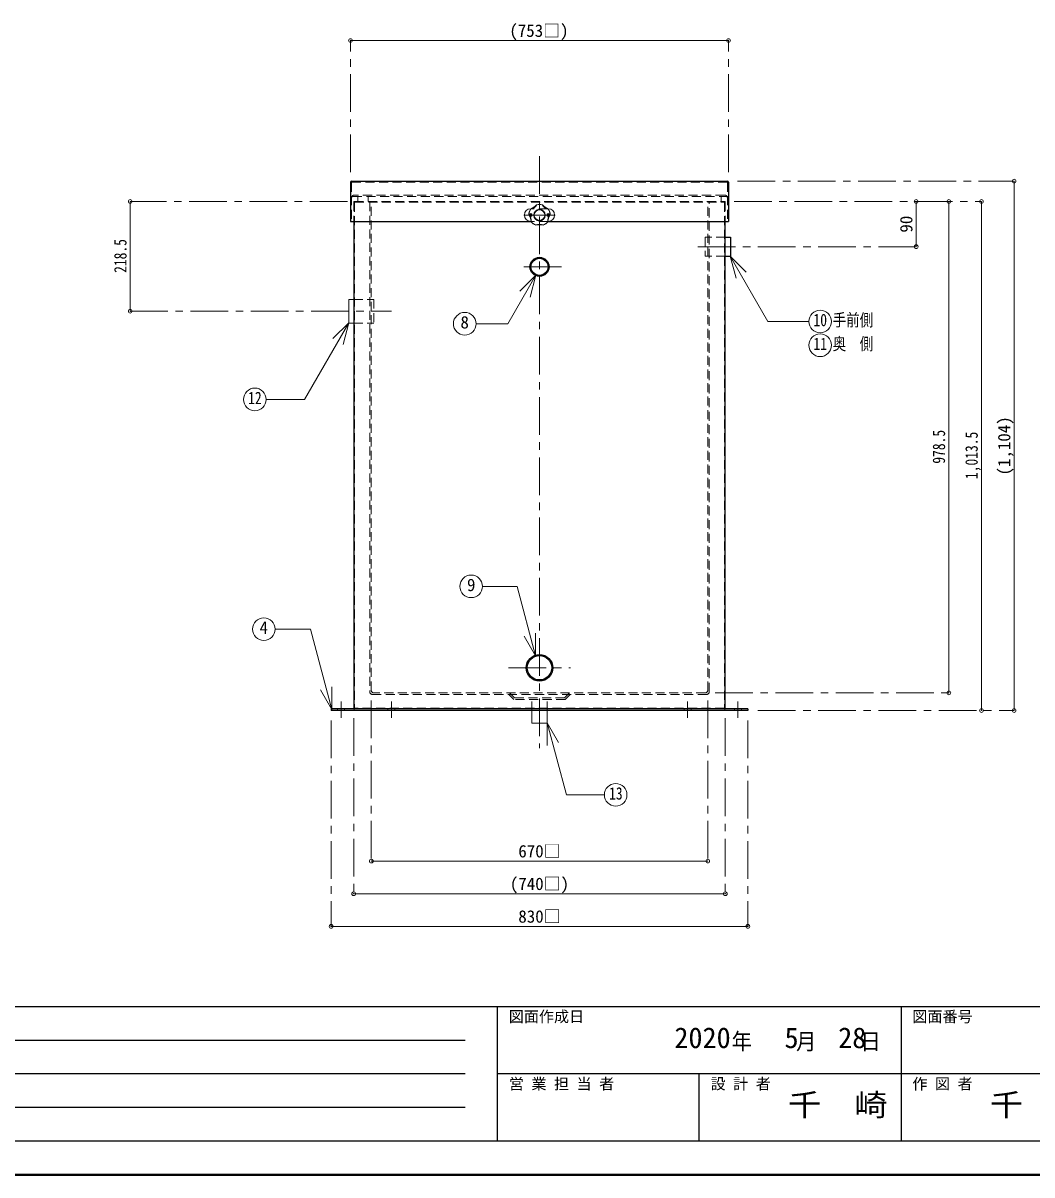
# Model space of a CAD drawing. Units: millimetres at full size, sheet at 1:15. Extents: x -3184 to 2891, y -2037 to 2178.
# Drawn here: x -1175 to 834, y -2037 to 257 of the extents above; entities that cross this region are included whole.
import ezdxf
from ezdxf.enums import TextEntityAlignment as Align

# ---------------------------------------------------------------- set-up
doc = ezdxf.new("R2010")
doc.units = ezdxf.units.MM
doc.header["$LTSCALE"] = 15
doc.header["$PDMODE"] = 32
doc.header["$PDSIZE"] = 7.5
doc.linetypes.add('CHAIN1', pattern=[8, 5, -1, 1, -1])
doc.linetypes.add('DASHED1', pattern=[1.8, 1.2, -0.6])
doc.layers.add('0-0', color=7, linetype='Continuous', lineweight=18)
doc.styles.add('ＭＳ ゴシック', font='')
doc.styles.get('ＭＳ ゴシック').set_extended_font_data('MS Gothic')

msp = doc.modelspace()

# ---------------------------------------------------------------- linework, layer by layer
at = {"layer": '0-0', "color": 4, "lineweight": 9}
for p, q in [((-523.2, 221.87), (229.8, 221.87)), ((798.3, -58.13), (798.3, -1112.13)), ((-961.7, -98.63), (-961.7, -317.13)), ((603.3, -98.63), (603.3, -188.63)), ((668.3, -98.63), (668.3, -1077.13)), ((733.3, -1112.13), (733.3, -98.63)), ((-481.7, -1412.13), (188.3, -1412.13)), ((223.3, -1477.13), (-516.7, -1477.13)), ((-561.7, -1542.13), (268.3, -1542.13))]:
    msp.add_line(p, q, dxfattribs=at)
at = {"layer": '0-0', "color": 4, "linetype": 'CHAIN1', "lineweight": 9}
for p, q in [((-523.2, -40.13), (-523.2, 221.87)), ((229.8, -40.13), (229.8, 221.87)), ((-146.7, -8.13), (-146.7, -1187.13)), ((247.8, -58.13), (798.3, -58.13)), ((-529.35, -98.63), (-961.7, -98.63)), ((240.8, -98.63), (733.3, -98.63)), ((-178.2, -125.63), (-115.2, -125.63)), ((603.3, -188.63), (158.3, -188.63)), ((-102.7, -228.63), (-190.7, -228.63)), ((-961.7, -317.13), (-441.7, -317.13)), ((-208.2, -1027.13), (-85.2, -1027.13)), ((203.3, -1077.13), (668.3, -1077.13)), ((-541.7, -1094.13), (-541.7, -1127.13)), ((-481.7, -1092.13), (-481.7, -1412.13)), ((-441.7, -1094.13), (-441.7, -1127.13)), ((148.3, -1094.13), (148.3, -1127.13)), ((188.3, -1092.13), (188.3, -1412.13)), ((248.3, -1094.13), (248.3, -1127.13)), ((288.3, -1112.13), (798.3, -1112.13)), ((-561.7, -1132.13), (-561.7, -1542.13)), ((-516.7, -1127.63), (-516.7, -1477.13)), ((223.3, -1127.63), (223.3, -1477.13)), ((268.3, -1132.13), (268.3, -1542.13))]:
    msp.add_line(p, q, dxfattribs=at)
at = {"layer": '0-0', "color": 5, "lineweight": 25}
for p, q in [((-523.2, -60.13), (-523.2, -138.13)), ((-521.2, -58.13), (227.8, -58.13)), ((229.8, -60.13), (229.8, -138.13)), ((-523.2, -138.13), (-163.59, -138.13)), ((-516.7, -138.13), (-516.7, -1107.63)), ((-129.81, -138.13), (229.8, -138.13)), ((223.3, -1107.63), (223.3, -138.13)), ((223.3, -207.63), (233.3, -207.63)), ((-561.7, -1109.13), (-561.7, -1112.13)), ((268.3, -1109.13), (-561.7, -1109.13)), ((268.3, -1112.13), (-561.7, -1112.13)), ((268.3, -1109.13), (268.3, -1112.13))]:
    msp.add_line(p, q, dxfattribs=at)
at = {"layer": '0-0', "linetype": 'DASHED1'}
for p, q in [((-521.2, -61.13), (-521.2, -138.13)), ((-520.2, -60.13), (226.8, -60.13)), ((227.8, -61.13), (227.8, -138.13)), ((-518.2, -88.63), (224.8, -88.63)), ((221.8, -85.63), (-515.2, -85.63)), ((-508.2, -98.63), (-508.2, -88.63)), ((214.8, -98.63), (214.8, -88.63)), ((-516.7, -100.13), (-516.7, -138.13)), ((-515.2, -98.63), (221.8, -98.63)), ((-515.2, -100.88), (-515.2, -1106.88)), ((-514.45, -100.13), (221.05, -100.13)), ((-484.7, -100.13), (-484.7, -1075.13)), ((-481.7, -1072.13), (-481.7, -98.63)), ((188.3, -1072.13), (188.3, -98.63)), ((191.3, -1075.13), (191.3, -100.13)), ((221.8, -100.88), (221.8, -1106.88)), ((223.3, -100.13), (223.3, -138.13)), ((-129.81, -138.13), (-163.59, -138.13)), ((223.3, -207.63), (183.3, -207.63)), ((183.3, -1077.13), (-476.7, -1077.13)), ((186.3, -1080.13), (-479.7, -1080.13)), ((221.05, -1107.63), (-514.45, -1107.63)), ((-496.7, -1107.63), (-496.7, -1109.13)), ((-448.7, -1109.13), (-448.7, -1112.13)), ((-434.7, -1109.13), (-434.7, -1112.13)), ((141.3, -1109.13), (141.3, -1112.13)), ((155.3, -1109.13), (155.3, -1112.13)), ((203.3, -1107.63), (203.3, -1109.13))]:
    msp.add_line(p, q, dxfattribs=at)
at = {"layer": '0-0', "color": 4, "linetype": 'DASHED1', "lineweight": 9}
for p, q in [((-488.2, -98.63), (-488.2, -88.63)), ((-130.27, -113.13), (-163.14, -113.13)), ((-166.7, -123.88), (-164.2, -122.63)), ((-166.7, -123.88), (-166.7, -127.38)), ((-164.2, -128.63), (-166.7, -127.38)), ((-164.2, -122.63), (-161.7, -123.88)), ((-161.7, -127.38), (-164.2, -128.63)), ((-161.7, -123.88), (-161.7, -127.38)), ((-129.2, -122.63), (-131.7, -123.88)), ((-131.7, -123.88), (-131.7, -127.38)), ((-131.7, -127.38), (-129.2, -128.63)), ((-126.7, -123.88), (-129.2, -122.63)), ((-129.2, -128.63), (-126.7, -127.38)), ((-126.7, -123.88), (-126.7, -127.38)), ((-516.7, -293.63), (-476.7, -293.63)), ((-476.7, -293.63), (-476.7, -340.63)), ((-516.7, -340.63), (-476.7, -340.63)), ((-206.7, -1077.13), (-196.7, -1087.13)), ((-86.7, -1077.13), (-96.7, -1087.13)), ((-207.94, -1080.13), (-197.94, -1090.13)), ((-96.7, -1087.13), (-196.7, -1087.13)), ((-162.2, -1112.13), (-162.2, -1087.13)), ((-131.2, -1112.13), (-131.2, -1087.13)), ((-548.7, -1109.13), (-548.7, -1112.13)), ((-534.7, -1109.13), (-534.7, -1112.13)), ((241.3, -1109.13), (241.3, -1112.13)), ((255.3, -1109.13), (255.3, -1112.13))]:
    msp.add_line(p, q, dxfattribs=at)
at = {"layer": '0-0'}
for p, q in [((-164.2, -113.13), (-163.14, -113.13)), ((-130.27, -113.13), (-129.2, -113.13)), ((233.23, -207.55), (265.05, -239.37)), ((233.23, -207.55), (244.88, -251.02)), ((233.23, -207.55), (308.19, -337.38)), ((-153.77, -245.34), (-209.55, -341.96)), ((-153.77, -245.34), (-185.59, -277.16)), ((-153.77, -245.34), (-165.41, -288.8)), ((-526.7, -293.63), (-526.7, -340.63)), ((-526.7, -293.63), (-516.7, -293.63)), ((-526.28, -339.9), (-614.48, -492.67)), ((-526.28, -339.9), (-558.1, -371.72)), ((-526.28, -339.9), (-537.93, -383.37)), ((-526.7, -340.63), (-516.7, -340.63)), ((-273.14, -341.96), (-209.55, -341.96)), ((389.52, -337.38), (308.19, -337.38)), ((-614.48, -492.67), (-691.24, -492.67)), ((-191.43, -864.99), (-260.14, -864.99)), ((-154.42, -1003.11), (-191.43, -864.99)), ((-602.89, -950.07), (-673.26, -950.07)), ((-560.01, -1110.12), (-602.89, -950.07)), ((-154.42, -1003.11), (-154.42, -958.11)), ((-154.42, -1003.11), (-176.92, -964.14)), ((-560.01, -1110.12), (-582.51, -1071.15)), ((-560.01, -1110.12), (-560.01, -1065.12)), ((-162.2, -1112.13), (-162.2, -1137.13)), ((-131.2, -1112.13), (-131.2, -1137.13)), ((-131.2, -1137.13), (-162.2, -1137.13)), ((-131.31, -1136.95), (-108.81, -1175.92)), ((-131.31, -1136.95), (-131.31, -1181.95))]:
    msp.add_line(p, q, dxfattribs=at)
at = {"layer": '0-0', "color": 6, "lineweight": 25}
for p, q in [((-3116.7, -1701.77), (2823.3, -1701.77)), ((-230.27, -1969.63), (-230.27, -1701.77)), ((573.3, -1701.77), (573.3, -1969.63)), ((-1687.42, -1768.74), (-294.56, -1768.74)), ((-294.56, -1835.7), (-1687.42, -1835.7)), ((2823.3, -1835.7), (-230.27, -1835.7)), ((171.51, -1969.63), (171.51, -1835.7)), ((-294.56, -1902.67), (-1687.42, -1902.67)), ((2823.3, -1969.63), (-3116.7, -1969.63))]:
    msp.add_line(p, q, dxfattribs=at)
at = {"layer": '0-0', "color": 1, "lineweight": 40}
msp.add_line((2890.8, -2037.13), (-3184.2, -2037.13), dxfattribs=at)
at = {"layer": '0-0', "linetype": 'DASHED1'}
msp.add_lwpolyline([(223.3, -169.63), (183.3, -169.63), (183.3, -207.63)], dxfattribs=at)
at = {"layer": '0-0', "color": 5, "lineweight": 25}
msp.add_lwpolyline([(223.3, -169.63), (233.3, -169.63), (233.3, -207.63)], dxfattribs=at)
at = {"layer": '0-0', "color": 4, "linetype": 'DASHED1', "lineweight": 9}
msp.add_lwpolyline([(-85.46, -1080.13), (-95.46, -1090.13), (-197.94, -1090.13)], dxfattribs=at)
at = {"layer": '0-0'}
msp.add_lwpolyline([(-131.31, -1136.95), (-92.94, -1280.15), (-17.49, -1280.15)], dxfattribs=at)
at = {"layer": '0-0', "color": 4, "lineweight": 9}
msp.add_circle((-146.7, -125.63), 11.5, dxfattribs=at)
at = {"layer": '0-0', "color": 4, "linetype": 'DASHED1', "lineweight": 9}
for centre in [(-164.2, -125.63), (-129.2, -125.63)]:
    msp.add_circle(centre, 1.5, dxfattribs=at)
at = {"layer": '0-0'}
for centre, radius in [((-146.7, -125.63), 10.5), ((-295.64, -341.96), 22.5), ((412.02, -337.38), 22.5), ((412.02, -384.88), 22.5), ((-713.74, -492.67), 22.5), ((-282.64, -864.99), 22.5), ((-695.76, -950.07), 22.5), ((5.01, -1280.15), 22.5)]:
    msp.add_circle(centre, radius, dxfattribs=at)
at = {"layer": '0-0', "color": 5, "lineweight": 25}
for centre, radius in [((-146.7, -228.63), 19), ((-146.7, -228.63), 17), ((-146.7, -1027.13), 26.5), ((-146.7, -1027.13), 24.3)]:
    msp.add_circle(centre, radius, dxfattribs=at)
for centre, radius, start, end in [((-521.2, -60.13), 2, 90, 180), ((227.8, -60.13), 2, 0, 90), ((-515.2, -1107.63), 1.5, 180, 270), ((221.8, -1107.63), 1.5, 270, 0)]:
    msp.add_arc(centre, radius, start, end, dxfattribs=at)
at = {"layer": '0-0', "linetype": 'DASHED1'}
for centre, radius, start, end in [((-520.2, -61.13), 1, 90, 180), ((226.8, -61.13), 1, 0, 90), ((-515.2, -91.63), 6, 90, 180), ((-518.2, -91.63), 3, 90, 180), ((221.8, -91.63), 6, 0, 90), ((224.8, -91.63), 3, 0, 90), ((-515.2, -100.13), 1.5, 90, 180), ((-514.45, -100.88), 0.75, 90, 180), ((221.05, -100.88), 0.75, 0, 90), ((221.8, -100.13), 1.5, 0, 90), ((-479.7, -1075.13), 5, 180, 270), ((-476.7, -1072.13), 5, 180, 270), ((183.3, -1072.13), 5, 270, 0), ((186.3, -1075.13), 5, 270, 0), ((-514.45, -1106.88), 0.75, 180, 270), ((221.05, -1106.88), 0.75, 270, 0)]:
    msp.add_arc(centre, radius, start, end, dxfattribs=at)
at = {"layer": '0-0'}
for centre, radius, start, end in [((-164.2, -125.63), 12.5, 90, 270), ((-146.7, -125.63), 21.5, 146.5, 177.5), ((-146.7, -125.63), 21, 146.5, 177.5), ((-175.54, -85.93), 29.89, 291.41115, 320.58885), ((-168.45, -95.69), 18.83, 283.0119, 328.9881), ((-146.7, -125.63), 21.5, 74.5, 105.5), ((-146.7, -125.63), 21, 74.5, 105.5), ((-124.95, -95.69), 18.83, 211.0119, 256.9881), ((-117.86, -85.93), 29.89, 219.41115, 248.58885), ((-129.2, -125.63), 12.5, 270, 90), ((-146.7, -125.63), 21, 2.5, 33.5), ((-146.7, -125.63), 21.5, 2.5, 33.5), ((-193.37, -140.79), 29.89, 3.41115, 32.58885), ((-181.9, -137.07), 18.83, 355.0119, 40.9881), ((-111.51, -137.07), 18.83, 139.0119, 184.9881), ((-100.04, -140.79), 29.89, 147.41115, 176.58885), ((-146.7, -125.63), 21.5, 218.5, 249.5), ((-146.7, -125.63), 21, 218.5, 249.5), ((-146.7, -174.7), 29.89, 75.41115, 104.58885), ((-146.7, -162.64), 18.83, 67.0119, 112.9881), ((-146.7, -125.63), 21, 290.5, 321.5), ((-146.7, -125.63), 21.5, 290.5, 321.5)]:
    msp.add_arc(centre, radius, start, end, dxfattribs=at)
at = {"layer": '0-0', "color": 1}
for p in [(-523.2, 221.87), (229.8, 221.87), (798.3, -58.13), (-961.7, -98.63), (603.3, -98.63), (668.3, -98.63), (733.3, -98.63), (603.3, -188.63), (-961.7, -317.13), (668.3, -1077.13), (733.3, -1112.13), (798.3, -1112.13), (-481.7, -1412.13), (188.3, -1412.13), (-516.7, -1477.13), (223.3, -1477.13), (-561.7, -1542.13), (268.3, -1542.13)]:
    msp.add_point(p, dxfattribs=at)

# ---------------------------------------------------------------- texts
at = {"layer": '0-0', "style": 'ＭＳ ゴシック'}
for s, height, p in [('(753□)', 24.74, (-206.76, 221.87)), ('8', 24.74, (-304.08, -358.83)), ('9', 24.74, (-291.07, -881.86)), ('4', 24.74, (-704.2, -966.95)), ('670□', 24.74, (-188.89, -1412.13)), ('(740□)', 24.74, (-205.76, -1477.13)), ('830□', 24.74, (-188.89, -1542.13)), ('図面作成日', 21.99, (-207.77, -1739.27)), ('図面番号', 21.99, (595.8, -1739.27)), ('2020', 41.24, (121.8, -1796.86)), ('5', 41.24, (341.17, -1796.86)), ('28', 41.24, (448.05, -1796.86)), ('営 業 担 当 者', 21.99, (-207.77, -1873.2)), ('設 計 者', 21.99, (194.01, -1873.2)), ('作 図 者', 21.99, (595.8, -1873.2))]:
    msp.add_text(s, height=height, dxfattribs=at).set_placement(p, align=Align.BOTTOM_LEFT)
for s, p in [('90', (603.3, -160.51)), ('(1,104)', (798.3, -644.19))]:
    msp.add_text(s, height=24.74, rotation=90, dxfattribs=at).set_placement(p, align=Align.BOTTOM_LEFT)
at = {"layer": '0-0', "style": 'ＭＳ ゴシック', "width": 0.8}
for s, p in [('218.5', (-961.7, -240.69)), ('978.5', (668.3, -620.69)), ('1,013.5', (733.3, -651.32))]:
    msp.add_text(s, height=24.74, rotation=90, dxfattribs=at).set_placement(p, align=Align.BOTTOM_LEFT)
at = {"layer": '0-0', "style": 'ＭＳ ゴシック'}
for s, height, width, p in [('手前側', 24.74, 0.8, (437.02, -354.25)), ('10', 24.74, 0.8, (398.9, -354.25)), ('奥\u3000側', 24.74, 0.8, (437.02, -401.75)), ('11', 24.74, 0.8, (398.9, -401.75)), ('12', 24.74, 0.8, (-726.87, -509.55)), ('13', 24.74, 0.8, (-8.12, -1297.02)), ('千\u3000崎', 43.99, 1.1, (348.3, -1932.67)), ('千\u3000崎', 43.99, 1.1, (750.08, -1932.67))]:
    msp.add_text(s, height=height, dxfattribs=dict(at, width=width)).set_placement(p, align=Align.BOTTOM_LEFT)
at = {"layer": '0-0', "insert": (235.8, -1791.24), "char_height": 32.99, "attachment_point": 7, "style": 'ＭＳ ゴシック'}
msp.add_mtext('\\T1.27;\\W0.9;年\\~\\~\\~月\\~\\~\\~日', dxfattribs=at)

doc.saveas('drawing.dxf')
